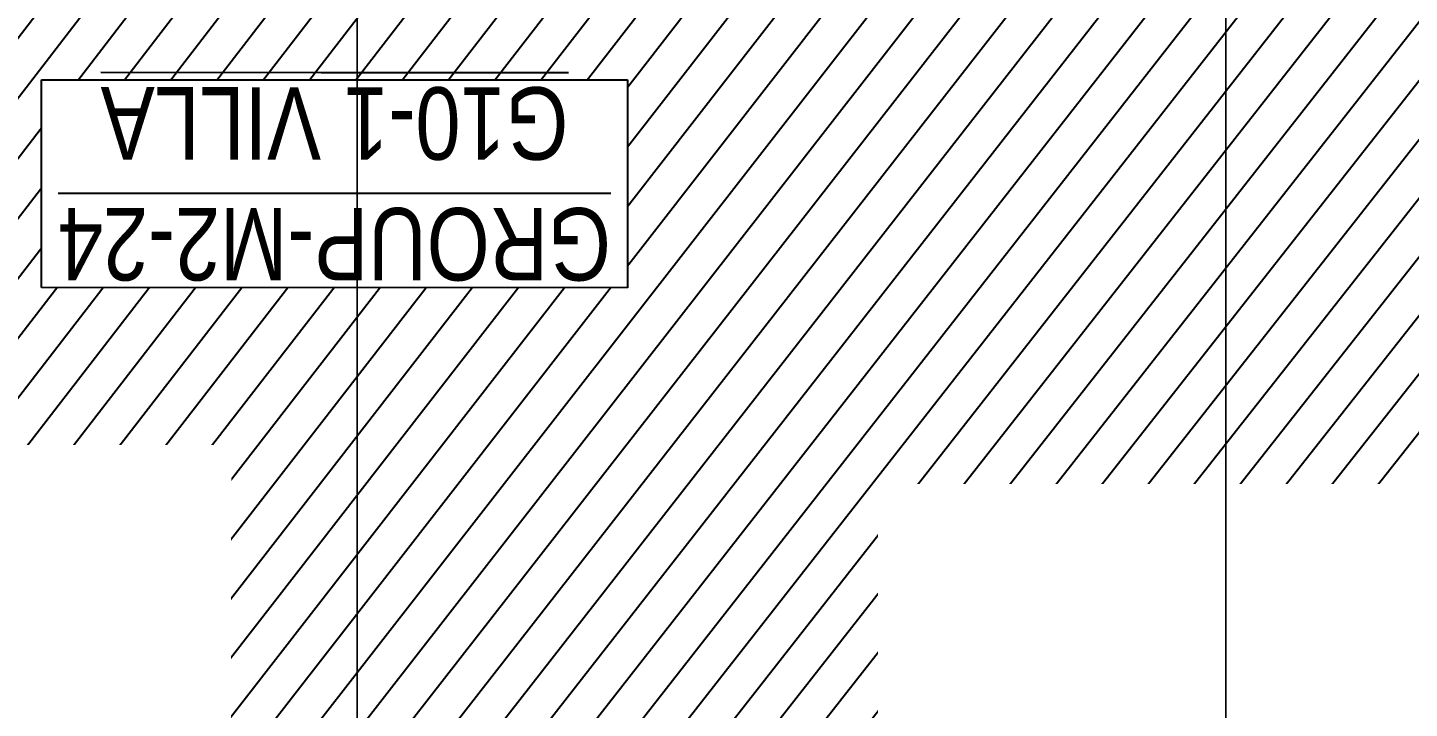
# Model space of a CAD drawing. Header units: centimetres. Extents: x -6122352 to 7132207, y -1694241 to 1947892.
# Drawn here: x 165848 to 175391, y -101414 to -96716 of the extents above; entities that cross this region are included whole.
import ezdxf

# ---------------------------------------------------------------- set-up
doc = ezdxf.new("R2010")
doc.units = ezdxf.units.CM
doc.header["$MEASUREMENT"] = 0
for name, pattern in [('2. HG-ST XR COL 3A (5V 7V 9V 11V - GF (4M & 5D-E)$0$HIDDEN', [0.375, 0.25, -0.125]), ('DASHED2', [0.375, 0.25, -0.125]), ('XR-AR-MID-SETTING OUT FOR MASTER$0$23585-XR-AR-MID-GROUND FLOOR$0$23261-XR-AR-SI-GF$0$HIDDEN', [0.375, 0.25, -0.125]), ('XR-AR-MID-SETTING OUT FOR MASTER$0$23585-XR-AR-MID-GROUND FLOOR$0$945-4P-1-101-GROUND FLOOR PLAN$0$XR-MIDDLE-GROUND FLOOR PLAN$0$HIDDEN', [9.524999999999999, 6.35, -3.175])]:
    doc.linetypes.add(name, pattern=pattern)
for name, color, linetype in [('00-MI-DIM', 7, 'Continuous'), ('@MI-REF LAYER', 7, 'Continuous'), ('B_TH_8', 7, 'Continuous'), ('XR-AR-MID-SETTING OUT FOR MASTER$0$23585-XR-AR-MID-GROUND FLOOR$0$A-Flor-Hral', 3, 'Continuous'), ('XR-AR-MID-SETTING OUT FOR MASTER$0$23585-XR-AR-MID-GROUND FLOOR$0$A-Flor-Strs', 1, 'Continuous'), ('XR-AR-MID-SETTING OUT FOR MASTER$0$23585-XR-AR-MID-GROUND FLOOR$0$G-SHAD-20', 251, 'Continuous'), ('XR-AR-MID-SETTING OUT FOR MASTER$0$23585-XR-AR-MID-GROUND FLOOR$0$GS-HATCH-FLOOR TILE', 251, 'Continuous')]:
    doc.layers.add(name, color=color, linetype=linetype)
for name, color, linetype, lineweight in [('23585-XR-AR-DAMAC PLOT LIMITS$0$1-Mid units', 41, 'Continuous', 5), ('@ Foundations', 4, 'DASHED2', 50), ('A-ANNO-TEXT', 3, 'Continuous', 25), ('XR-AR-MID-SETTING OUT FOR MASTER$0$23585-XR-AR-MID-GROUND FLOOR$0$$A-WALL', 1, 'Continuous', 5), ('XR-AR-MID-SETTING OUT FOR MASTER$0$23585-XR-AR-MID-GROUND FLOOR$0$A-EQUP-KITN-PLAN', 202, 'Continuous', 9), ('XR-AR-MID-SETTING OUT FOR MASTER$0$23585-XR-AR-MID-GROUND FLOOR$0$A-FLOR-OVHD', 9, 'XR-AR-MID-SETTING OUT FOR MASTER$0$23585-XR-AR-MID-GROUND FLOOR$0$23261-XR-AR-SI-GF$0$HIDDEN', 15), ('XR-AR-MID-SETTING OUT FOR MASTER$0$23585-XR-AR-MID-GROUND FLOOR$0$A-WALL', 7, 'Continuous', 30), ('XR-AR-MID-SETTING OUT FOR MASTER$0$23585-XR-AR-MID-GROUND FLOOR$0$S-COLS', 51, 'Continuous', 40)]:
    doc.layers.add(name, color=color, linetype=linetype, lineweight=lineweight)
doc.styles.add('Xref group 33-41$0$1710 X BOUNDARY WALL OPTION 1$0$Ariel', font='arial.ttf', dxfattribs={"width": 0.8})

# ---------------------------------------------------------------- blocks, each defined once
blk = doc.blocks.new('23585-XR-AR-DAMAC PLOT LIMITS')
at = {"layer": '23585-XR-AR-DAMAC PLOT LIMITS$0$1-Mid units', "color": 251, "true_color": 0x636466}
for points in [[(496589.3044999996, 2768951.979900001), (496571.6095000003, 2768968.193499999), (496575.6628999999, 2768972.6173), (496593.3579000002, 2768956.4037)], [(496585.2511, 2768947.5561), (496567.5560999997, 2768963.7697), (496571.6095000003, 2768968.193499999), (496589.3044999996, 2768951.979900001)], [(496581.1977000004, 2768943.132300001), (496563.5025000004, 2768959.346100001), (496567.5560999997, 2768963.7697), (496585.2511, 2768947.5561)]]:
    blk.add_lwpolyline(points, close=True, dxfattribs=at)
blk = doc.blocks.new('A$Cf093b529')
at = {"layer": 'A-ANNO-TEXT'}
blk.add_blockref('23585-XR-AR-DAMAC PLOT LIMITS', (-495391.9901121984, -2768603.441896566), dxfattribs=at)
blk = doc.blocks.new('XR-AR-MID-SETTING OUT FOR MASTER$0$23585-XR-AR-MID-GROUND FLOOR$0$945-4P-1-101-GROUND FLOOR PLAN$0$XR-MIDDLE-GROUND FLOOR PLAN$0$BREAK LINE1')
blk.add_lwpolyline([(648.1633601741578, -6.16698093744526, 0, 0, 0), (100.7725748287976, -6.16698093744526, 16.74478720384293, 16.74478720384293, 0), (38.27257482879577, -177.8843240237456, 16.74478720384293, 16.74478720384293, 0), (-86.72742517120423, 165.5503621488551, 16.74478720384293, 16.74478720384293, 0), (-149.2274251712042, -6.166980937447079, 0, 0, 0), (-912.0704092131346, -6.166980937441622, 0, 0, 0)], format="xyseb")
blk = doc.blocks.new('XR-AR-MID-SETTING OUT FOR MASTER$0$23585-XR-AR-MID-GROUND FLOOR$0$945-4P-1-101-GROUND FLOOR PLAN$0$XR-MIDDLE-GROUND FLOOR PLAN$0$WRFWF')
at = {"layer": 'XR-AR-MID-SETTING OUT FOR MASTER$0$23585-XR-AR-MID-GROUND FLOOR$0$A-FLOR-OVHD', "linetype": 'XR-AR-MID-SETTING OUT FOR MASTER$0$23585-XR-AR-MID-GROUND FLOOR$0$945-4P-1-101-GROUND FLOOR PLAN$0$XR-MIDDLE-GROUND FLOOR PLAN$0$HIDDEN', "ltscale": 0.1}
for p, q in [((9250.00889430586, 14089.9999996908), (9250.008894346622, 9909.449274283641)), ((10350.00889432596, 14089.44927426482), (9250.008894305867, 14089.44927426484)), ((10350.00889432159, 13809.44927426483), (9250.008894308598, 13809.44927426484)), ((10350.00889431722, 13529.44927426483), (9250.008894311328, 13529.44927426484)), ((10350.00889431286, 13249.44927426483), (9250.008894314058, 13249.44927426484)), ((10350.00889431286, 12969.44927426484), (9250.008894314054, 12969.44927426485)), ((10350.00889431285, 12689.44927426484), (9250.00889431405, 12689.44927426486)), ((10350.00889431285, 12409.44927426485), (9250.008894314047, 12409.44927426486)), ((10350.00889431284, 12129.44927426485), (9250.008894314044, 12129.44927426487)), ((10350.00889431284, 11849.44927426486), (9250.00889431404, 11849.44927426487)), ((10350.00889431284, 11569.44927426486), (9250.008894314036, 11569.44927426488)), ((10350.00889431283, 11289.44927426487), (9250.00889431403, 11289.44927426488)), ((10350.00889431283, 11009.44927426487), (9250.008894314027, 11009.44927426489)), ((10350.00889432794, 11009.4492742833), (10350.00889432794, 9909.449274272882)), ((10350.00889432794, 9909.449274272882), (9250.008894346622, 9909.449274283641))]:
    blk.add_line(p, q, dxfattribs=at)
blk.add_lwpolyline([(10350.00889430916, 14369.99999969173), (10350.00889431698, 11009.4492742833)], dxfattribs=at)
blk = doc.blocks.new('XR-AR-MID-SETTING OUT FOR MASTER$0$23585-XR-AR-MID-GROUND FLOOR$0$945-4P-1-101-GROUND FLOOR PLAN$0$XR-MIDDLE-GROUND FLOOR PLAN$0$ASDASDASD')
blk.add_wipeout([(-42428.49006074868, 24502.348435747233), (-42278.49006074868, 24502.348435747143), (-42278.490060748925, 24052.348435747146), (-42428.49006074892, 24052.34843574723)])
blk.add_hatch(color=256).paths.add_polyline_path([(-42428.49006074868, 24502.34843574724), (-42278.49006074868, 24502.34843574715), (-42428.49006074893, 24052.34843574724)])
for p, q in [((-42278.49006074868, 24502.34843574715), (-42428.49006074868, 24502.34843574724)), ((-42428.49006074868, 24502.34843574724), (-42428.49006074893, 24052.34843574724)), ((-42428.49006074893, 24052.34843574724), (-42278.49006074868, 24502.34843574715)), ((-42278.49006074893, 24052.34843574715), (-42278.49006074868, 24502.34843574715)), ((-42428.49006074893, 24052.34843574724), (-42278.49006074893, 24052.34843574715))]:
    blk.add_line(p, q)
blk = doc.blocks.new('XR-AR-MID-SETTING OUT FOR MASTER$0$23585-XR-AR-MID-GROUND FLOOR$0$A$C08698786')
at = {"layer": 'XR-AR-MID-SETTING OUT FOR MASTER$0$23585-XR-AR-MID-GROUND FLOOR$0$S-COLS', "color": 252, "lineweight": 30}
for points in [[(-100.1111845970154, 16144.64576864243), (-100.111184835434, 14944.64576864243), (99.88881516456604, 14944.64576816559), (99.88881492614746, 16144.64576816559)], [(5900.000467061996, 15688.03591275215), (5900.000467061996, 14688.03591275215), (6100.000467061996, 14688.03591299057), (6100.000467061996, 15688.03591299057)]]:
    blk.add_lwpolyline(points, close=True, dxfattribs=at)
blk = doc.blocks.new('XR-AR-MID-SETTING OUT FOR MASTER')
at = {"layer": 'XR-AR-MID-SETTING OUT FOR MASTER$0$23585-XR-AR-MID-GROUND FLOOR$0$A-EQUP-KITN-PLAN', "color": 8}
for p, q in [((3900.071841031313, 15202.66031169891), (5500.076263219118, 15202.66031217575)), ((3900.071840971708, 14952.66031217575), (3900.071841031313, 15202.66031169891)), ((5500.0762629807, 14952.66031169891), (5500.076263219118, 15202.66031217575)), ((3500.047055631876, 14252.66031169891), (5300.028238087893, 14252.66031217575)), ((5300.027079373598, 12102.66431617737), (5300.028238087893, 14252.66031217575))]:
    blk.add_line(p, q, dxfattribs=at)
at = {"layer": 'XR-AR-MID-SETTING OUT FOR MASTER$0$23585-XR-AR-MID-GROUND FLOOR$0$A-Flor-Hral', "color": 8}
blk.add_lwpolyline([(100.008808940649, 14902.65850448608), (2090.008809119463, 14902.65850496292), (2090.008808881044, 14852.65850448608), (100.0088091790676, 14852.65850496292)], dxfattribs=at)
at = {"layer": 'XR-AR-MID-SETTING OUT FOR MASTER$0$23585-XR-AR-MID-GROUND FLOOR$0$A-FLOR-OVHD', "color": 8, "linetype": 'XR-AR-MID-SETTING OUT FOR MASTER$0$23585-XR-AR-MID-GROUND FLOOR$0$23261-XR-AR-SI-GF$0$HIDDEN', "ltscale": 5}
for p, q in [((5500.000221520662, 14952.65890216827), (3899.995457738638, 14952.65890169144)), ((3900.071499198675, 14852.66031217575), (5500.076263397932, 14852.66031265259)), ((5579.946963220835, 12102.66686105728), (5579.94848254323, 14852.65977716446)), ((3400.046698898077, 14152.65701627731), (3400.011432737112, 12202.66620731354)), ((3500.053779155016, 12202.66576147079), (3500.053778856993, 14152.65753126144))]:
    blk.add_line(p, q, dxfattribs=at)
at = {"layer": 'XR-AR-MID-SETTING OUT FOR MASTER$0$23585-XR-AR-MID-GROUND FLOOR$0$A-Flor-Strs', "color": 8}
for p, q in [((2040.00880882144, 14952.65850496292), (100.0088088214397, 14952.65850496292)), ((1200.008809238672, 14952.65850496292), (1200.008808940649, 14902.65850400925)), ((1480.008808463812, 14952.65850496292), (1480.008808642626, 14902.65850543976)), ((1760.008809119463, 14952.65850448608), (1760.008808940649, 14902.65850448608)), ((2040.00880882144, 14952.65850496292), (2040.008809179068, 14902.65850400925)), ((1200.008808404207, 14852.65850448608), (1200.00880882144, 13952.65850496292)), ((1480.008808940649, 14852.65850448608), (1480.008808940649, 13952.65850400925)), ((1760.008809119463, 14852.65850448608), (1760.008808523417, 13952.65850448608)), ((2040.008808940649, 14852.65850448608), (2040.008808881044, 13952.65850448608)), ((1100.008809238672, 13852.65850496292), (100.0088088810444, 13852.65850400925)), ((1200.00880882144, 13852.65850448608), (1200.008808583021, 13573.20923042297)), ((1480.008808881044, 13902.65850496292), (1480.008808583021, 13852.65850496292)), ((1760.008809000254, 13902.65850448608), (1760.008809000254, 13852.65850496292)), ((2040.008808881044, 13902.65850496292), (2040.008808881044, 13852.65850400925)), ((1100.008808940649, 13572.65850400925), (100.008808940649, 13572.65850448608)), ((1200.008809119463, 13572.65850448608), (1150.008809417486, 13572.65850448608))]:
    blk.add_line(p, q, dxfattribs=at)
blk.add_lwpolyline([(1200.008809119463, 13902.65850448608), (1200.008808881044, 13852.65850400925), (1150.008809179068, 13852.65850496292)], dxfattribs=at)
at = {"layer": 'XR-AR-MID-SETTING OUT FOR MASTER$0$23585-XR-AR-MID-GROUND FLOOR$0$A-Flor-Strs', "color": 8, "const_width": 15.00000006679886}
blk.add_lwpolyline([(455.1530921757221, 13685.15850496292), (650.0088085234165, 13572.65850496292), (844.8645255863667, 13685.15850543976)], dxfattribs=at)
at = {"layer": 'XR-AR-MID-SETTING OUT FOR MASTER$0$23585-XR-AR-MID-GROUND FLOOR$0$A-Flor-Strs', "color": 8}
blk.add_circle((2040.008809119463, 14402.65850496292), 45.00000020605513, dxfattribs=at)
at = {"layer": 'XR-AR-MID-SETTING OUT FOR MASTER$0$23585-XR-AR-MID-GROUND FLOOR$0$A-WALL', "color": 8}
for points in [[(5899.999999791384, 19472.65428161621), (6099.999999731779, 19472.65428209305), (6100.001724034548, 5500.167464256287), (5900.001724511385, 5500.167624473572), (5900.00086197257, 14852.65960931778), (5500.076263397932, 14852.66031265259), (5500.0762629807, 14952.66031169891), (5900.000431150198, 14952.65961027145)], [(3900.046799689531, 14852.65960979462), (3900.046799749136, 14952.65960931778), (3400.047055512667, 14952.661257267), (3400.046698898077, 14152.65701627731), (3500.047055453062, 14152.6577372551), (3500.047055572271, 14852.65960979462)], [(1950.000811725855, 13202.63829565048), (2000.00029399991, 13202.63829565048), (2000.00945982337, 13652.63829517365), (1950.000810950994, 13652.63829469681)]]:
    blk.add_lwpolyline(points, close=True, dxfattribs=at)
blk.add_lwpolyline([(3500.047055572271, 14852.65960979462), (3400.047011226416, 14852.65965414047)], dxfattribs=at)
at = {"layer": 'XR-AR-MID-SETTING OUT FOR MASTER$0$23585-XR-AR-MID-GROUND FLOOR$0$$A-WALL', "color": 8}
blk.add_blockref('XR-AR-MID-SETTING OUT FOR MASTER$0$23585-XR-AR-MID-GROUND FLOOR$0$945-4P-1-101-GROUND FLOOR PLAN$0$XR-MIDDLE-GROUND FLOOR PLAN$0$WRFWF', (-9150.000085562468, -796.7907695770264), dxfattribs=at)
at = {"layer": 'XR-AR-MID-SETTING OUT FOR MASTER$0$23585-XR-AR-MID-GROUND FLOOR$0$A-FLOR-OVHD', "color": 8, "linetype": 'XR-AR-MID-SETTING OUT FOR MASTER$0$23585-XR-AR-MID-GROUND FLOOR$0$23261-XR-AR-SI-GF$0$HIDDEN', "ltscale": 5, "xscale": -0.9999999999999997, "rotation": 194.2810957359752}
blk.add_blockref('XR-AR-MID-SETTING OUT FOR MASTER$0$23585-XR-AR-MID-GROUND FLOOR$0$945-4P-1-101-GROUND FLOOR PLAN$0$XR-MIDDLE-GROUND FLOOR PLAN$0$BREAK LINE1', (675.0088040530682, 13433.20923042297), dxfattribs=at)
at = {"layer": 'XR-AR-MID-SETTING OUT FOR MASTER$0$23585-XR-AR-MID-GROUND FLOOR$0$G-SHAD-20', "color": 8}
blk.add_blockref('XR-AR-MID-SETTING OUT FOR MASTER$0$23585-XR-AR-MID-GROUND FLOOR$0$945-4P-1-101-GROUND FLOOR PLAN$0$XR-MIDDLE-GROUND FLOOR PLAN$0$ASDASDASD', (44478.49782505631, -10849.71202945709), dxfattribs=at)
at = {"layer": 'XR-AR-MID-SETTING OUT FOR MASTER$0$23585-XR-AR-MID-GROUND FLOOR$0$A-Flor-Hral', "color": 8}
blk.add_lwpolyline([(1150.008809179068, 13560.48195743561), (1150.008809059858, 13902.65850496292), (2090.008809238672, 13902.65850496292), (2090.008809119463, 13952.65850496292), (1100.008808940649, 13952.65850448608), (1100.008809119463, 13547.75468444824)], dxfattribs=at)
at = {"layer": 'XR-AR-MID-SETTING OUT FOR MASTER$0$23585-XR-AR-MID-GROUND FLOOR$0$A-Flor-Strs', "color": 8}
blk.add_lwpolyline([(650.0088085234165, 13572.65850496292), (650.008808940649, 14402.65850448608), (2040.008809119463, 14402.65850496292)], dxfattribs=at)
at = {"layer": 'XR-AR-MID-SETTING OUT FOR MASTER$0$23585-XR-AR-MID-GROUND FLOOR$0$A-WALL', "color": 8}
for points in [[(99.99999931454659, 19472.65428209305), (-99.99999925494194, 19472.65428256989), (-99.998236566782, 5500.00000667572), (100.0017631351948, 5500.000006198883), (99.9995484650135, 8850.141927242279), (1100.048611491919, 8850.10940027237), (1100.048611015081, 8950.109399795532), (100.03925588727, 8950.072475910187), (100.0088088810444, 10949.9982419014), (2099.951952844858, 10949.99824142456), (2099.998660355806, 9950.143901348114), (2199.988806992769, 9950.143900871277), (2200.057162195444, 11149.97698402405), (2100.075846284628, 11149.97698354721), (2100.039519578218, 11049.97698402405), (100.0088088810444, 11049.99824142456)], [(2200.013650625944, 13652.63605213165), (2200.017217665911, 13652.6360502243), (2200.024336546659, 13852.63604974747), (1199.974533885717, 13852.65850543976), (1199.974534541368, 13752.66171360016), (1850.013650208712, 13752.64729642868), (1850.013650685549, 13102.64278697968), (2100.128742069006, 13102.63829755783), (2100.128742545843, 12652.63829708099), (1949.986809521914, 12652.64009141922), (1949.9868093431, 12552.35255002975), (2100.055755704641, 12552.35255050659), (2100.016017049551, 12049.97720527649), (2199.959899276495, 12049.97720527649), (2199.999632865191, 13202.6360502243), (2050.003180772066, 13202.63829612732), (2050.012347489595, 13652.63829517365), (2200.019845813513, 13652.63604927063)]]:
    blk.add_lwpolyline(points, close=True, dxfattribs=at)
at = {"layer": 'XR-AR-MID-SETTING OUT FOR MASTER$0$23585-XR-AR-MID-GROUND FLOOR$0$GS-HATCH-FLOOR TILE', "color": 8}
blk.add_blockref('XR-AR-MID-SETTING OUT FOR MASTER$0$23585-XR-AR-MID-GROUND FLOOR$0$A$C08698786', (-1.490116119384766e-07, 0), dxfattribs=at)
blk = doc.blocks.new('MID UNIT')
at = {"xscale": 0.001, "yscale": 0.001, "zscale": 0.001}
blk.add_blockref('XR-AR-MID-SETTING OUT FOR MASTER', (0, 0), dxfattribs=at)
blk = doc.blocks.new('TH_8')
at = {"xscale": -1}
blk.add_blockref('MID UNIT', (495826.3053798467, 2769197.479078153), dxfattribs=at)
for p in [(495814.305379842, 2769197.479078153), (495826.3053798378, 2769197.479078153)]:
    blk.add_blockref('MID UNIT', p)
blk = doc.blocks.new('A$Ca7ad59d2')
at = {"layer": 'B_TH_8', "xscale": 1.000018136216304, "yscale": 1.000018136216304, "zscale": 1.000018136216304}
blk.add_blockref('TH_8', (-495803.6470986201, -2769248.051850634), dxfattribs=at)
blk = doc.blocks.new('A$Cac0110ba')
at = {"rotation": 227.5015136760979}
blk.add_blockref('A$Ca7ad59d2', (28.54929658252513, 57.49132066033781), dxfattribs=at)
at = {"layer": '@ Foundations', "linetype": 'DASHED2', "ltscale": 25}
for points in [[(21.88346719084075, 30.13219476304948), (23.76356991188368, 28.40948940301314), (22.44620698917424, 26.97176379291341), (20.56610426813131, 28.69446915294975)], [(16.46363276400371, 23.8066814574413), (18.30687072587898, 22.11775463353842), (20.13091169571271, 24.10845163231716), (18.28767373360461, 25.79737845622003)]]:
    blk.add_lwpolyline(points, close=True, dxfattribs=at)

msp = doc.modelspace()

# ---------------------------------------------------------------- block references
at = {"color": 94, "linetype": '2. HG-ST XR COL 3A (5V 7V 9V 11V - GF (4M & 5D-E)$0$HIDDEN', "xscale": 1000, "yscale": 1000, "zscale": 1000, "rotation": 312.4883110972302}
msp.add_blockref('A$Cac0110ba', (138098.2151797014, -102612.8341626052), dxfattribs=at)

# ---------------------------------------------------------------- next in the draw order: wipeouts: each hides what was drawn before it
at = {"color": 10}
msp.add_wipeout([(198275.3921904103, -104256.67465484346), (198277.6024852933, -89983.15121534048), (137973.99123918772, -89974.4610474222), (137971.62205373496, -104245.95954391618), (144221.7361697793, -104247.34826951602), (144221.90594372264, -103946.4486329037), (192025.46282542183, -103955.05220550337), (192025.4153281002, -104255.68871988932), (198276.69141260552, -104256.69244835054)], dxfattribs=at).dxf.layer = '@MI-REF LAYER'

# ---------------------------------------------------------------- next in the draw order: hatches: boundary and pattern name
at = {"layer": '@MI-REF LAYER'}
h = msp.add_hatch(dxfattribs=at)
h.set_pattern_fill('ANSI31', color=256, scale=1999.999998458916, angle=-173.2764582181798)
h.set_pattern_definition([(231.7235417818202, (2377424248.388937, 1503992843.986378), (196.2577398699116, -154.8641322089669), [])])
h.paths.add_polyline_path([(137973.3174367756, -89974.4609193851), (137971.622053516, -104245.9595442412), (144221.736170091, -104247.348269231), (144221.9059435594, -103946.4486329976), (192026.7673076355, -103954.9571009299), (192026.7198083964, -104255.6097373551), (198276.6966703817, -104256.5971348351), (198278.9011911725, -89983.05610956397)])

# ---------------------------------------------------------------- next in the draw order: texts
at = {"layer": '00-MI-DIM', "color": 3, "insert": (169941.6225317822, -98461.02742842204, 118.3679467438009), "char_height": 500.0000000000002, "width": 3948.532521541534, "attachment_point": 1, "rotation": 179.98862639908776, "style": 'Xref group 33-41$0$1710 X BOUNDARY WALL OPTION 1$0$Ariel', "bg_fill": 19, "box_fill_scale": 1.1, "bg_fill_color": 256, "bg_fill_transparency": 0}
msp.add_mtext('\\pxqc;{\\LGROUP-M2-24 G10-1 VILLA}', dxfattribs=at)

# ---------------------------------------------------------------- next in the draw order: wipeouts: each hides what was drawn before it
at = {"color": 10}
for points in [[(160284.13862855057, -99594.73464464978), (160283.50133213677, -103294.73458986399), (167252.98824343033, -103295.93502998799), (167253.62554018197, -99595.93508514264), (160284.13862870072, -99594.73464481371)], [(178907.9323227109, -99866.07679527749), (171722.2087062289, -99864.63704351195), (171721.54719058925, -103166.22589431629), (178907.27080677525, -103167.66564575868), (178907.9323227849, -99866.07679535827)]]:
    msp.add_wipeout(points, dxfattribs=at).dxf.layer = '@MI-REF LAYER'

# ---------------------------------------------------------------- next in the draw order: block references
at = {"layer": '@MI-REF LAYER', "xscale": 1000, "yscale": 1000, "zscale": 1000, "rotation": 312.4882903633292}
msp.add_blockref('A$Cf093b529', (-891608.7329339073, 539022.7201118186), dxfattribs=at)

doc.saveas('drawing.dxf')
